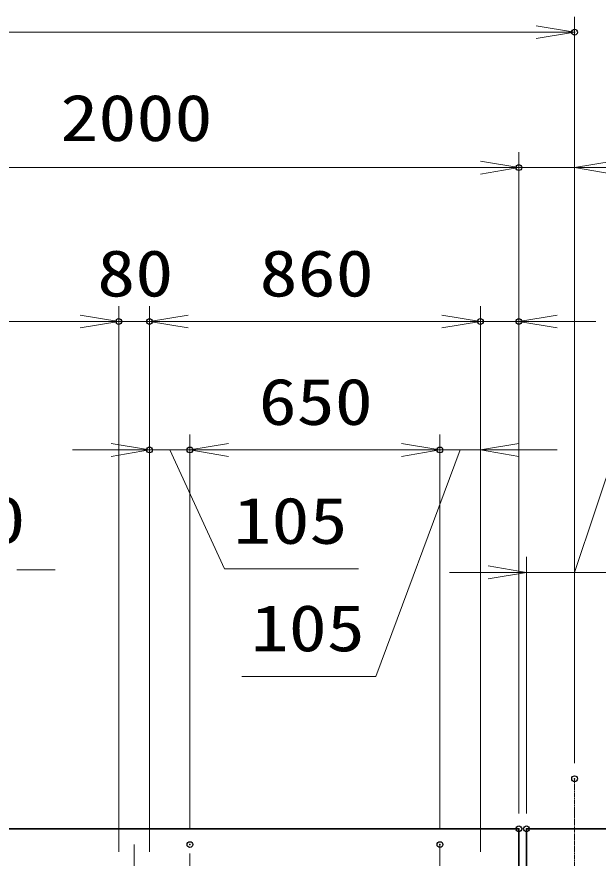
# Model space of a CAD drawing. Units: millimetres at full size. Extents: x -11880 to 11880, y -8400 to 8400.
# Drawn here: x 3089 to 4600, y 1070 to 3257 of the extents above; entities that cross this region are included whole.
import ezdxf
from ezdxf.enums import TextEntityAlignment as Align

# ---------------------------------------------------------------- set-up
doc = ezdxf.new("R2010")
doc.units = ezdxf.units.MM
doc.header["$LTSCALE"] = 30
doc.header["$PDMODE"] = 32
doc.header["$PDSIZE"] = 15
doc.linetypes.add('USER2', pattern=[18, 12, -1.5, 3, -1.5])
for name, color, linetype, lineweight in [('0-1_外形線', 7, 'Continuous', 35), ('0-2_0', 7, 'Continuous', 18), ('0-3_寸法線', 4, 'Continuous', 18), ('0-5_細線', 2, 'Continuous', 35), ('0-7_軸線', 200, 'USER2', 15)]:
    doc.layers.add(name, color=color, linetype=linetype, lineweight=lineweight)
doc.layers.add('0-4_Defpoints', color=7, linetype='Continuous')
doc.styles.add('ＭＳ ゴシック', font='')
doc.styles.get('ＭＳ ゴシック').set_extended_font_data('MS Gothic')

# ---------------------------------------------------------------- blocks, each defined once
blk = doc.blocks.new('_Open')
at = {"layer": '0-2_0', "color": 4}
blk.add_line((-30, 5), (0, 0), dxfattribs=at)
blk.add_lwpolyline([(-30, -5), (0, 0), (-30, 0)], dxfattribs=at)
blk = doc.blocks.new('A$C38341AB5')
at = {"layer": '0-1_外形線'}
for p, q in [((-3750, 54000), (3750, 54000)), ((-4950, 51000), (-4170, 51000)), ((-4950, 47400), (-4950, 51000)), ((-4170, 51000), (-4170, 47400)), ((-3750, 50700), (-4170, 50700)), ((-4170, 47400), (-4950, 47400)), ((-4170, 47700), (-3750, 47700)), ((-6000, 9300), (-6000, 7350)), ((-3750, 9600), (-5700, 9600)), ((-5700, 7050), (-3750, 7050)), ((3750, 750), (-3750, 750)), ((-2097, 570), (-2097, 750)), ((2097, 570), (2097, 750))]:
    blk.add_line(p, q, dxfattribs=at)
for points in [[(-3750, 54000), (3750, 54000), (3750, 750), (-3750, 750)], [(-3750, 570), (3750, 570), (3750, 0), (-3750, 0)]]:
    blk.add_lwpolyline(points, close=True, dxfattribs=at)
for centre, start, end in [((-5700, 9300), 90, 180), ((-5700, 7350), 180, 270)]:
    blk.add_arc(centre, 300, start, end, dxfattribs=at)
at = {"layer": '0-5_細線'}
for p, q in [((3750, 47310), (-3750, 47310)), ((3750, 46950), (-3750, 46950))]:
    blk.add_line(p, q, dxfattribs=at)
blk.add_circle((-5250, 8700), 240, dxfattribs=at)
at = {"layer": '0-7_軸線'}
blk.add_line((0, 57909), (0, -28089), dxfattribs=at)

msp = doc.modelspace()

# ---------------------------------------------------------------- linework, layer by layer
at = {"layer": '0-1_外形線'}
for q in [(2393.88, 1146.63), (4393.88, 1046.63)]:
    msp.add_line((4393.88, 1146.63), q, dxfattribs=at)
at = {"layer": '0-3_寸法線'}
for p, q in [((4538.88, 1316.93), (4538.88, 3257.2)), ((2278.88, 3217.2), (4538.88, 3217.2)), ((4393.88, 1186.63), (4393.88, 2905.19)), ((4393.88, 1186.63), (4393.88, 2905.19)), ((4538.88, 1316.93), (4538.88, 2905.19)), ((2393.88, 2865.19), (4393.88, 2865.19)), ((4293.88, 2865.19), (4193.88, 2865.19)), ((4538.88, 2865.19), (4393.88, 2865.19)), ((3353.88, 1086.63), (3353.88, 2505.19)), ((3353.88, 1086.63), (3353.88, 2505.19)), ((3433.88, 1086.63), (3433.88, 2505.19)), ((3433.88, 1086.63), (3433.88, 2505.19)), ((4293.88, 1086.63), (4293.88, 2505.19)), ((4293.88, 1086.63), (4293.88, 2505.19)), ((4393.88, 1186.63), (4393.88, 2505.19)), ((2493.88, 2465.19), (3353.88, 2465.19)), ((3253.88, 2465.19), (3153.88, 2465.19)), ((3353.88, 2465.19), (3433.88, 2465.19)), ((3433.88, 2465.19), (4293.88, 2465.19)), ((3533.88, 2465.19), (3633.88, 2465.19)), ((4193.88, 2465.19), (4093.88, 2465.19)), ((4293.88, 2465.19), (4393.88, 2465.19)), ((4493.88, 2465.19), (4593.88, 2465.19)), ((3433.88, 1086.63), (3433.88, 2171.37)), ((3538.88, 1145.63), (3538.88, 2171.37)), ((3538.88, 1145.63), (3538.88, 2171.37)), ((4188.88, 1145.63), (4188.88, 2171.37)), ((4188.88, 1145.63), (4188.88, 2171.37)), ((4293.88, 1086.63), (4293.88, 2171.37)), ((3333.88, 2131.37), (3233.88, 2131.37)), ((3538.88, 2131.37), (3433.88, 2131.37)), ((4188.88, 2131.37), (3538.88, 2131.37)), ((3638.88, 2131.37), (3738.88, 2131.37)), ((4088.88, 2131.37), (3988.88, 2131.37)), ((4293.88, 2131.37), (4188.88, 2131.37)), ((4393.88, 2131.37), (4493.88, 2131.37)), ((4413.88, 1186.63), (4413.88, 1853.25)), ((3088.88, 1820.23), (3188.88, 1820.23)), ((4313.88, 1813.25), (4213.88, 1813.25)), ((4413.88, 1813.25), (4663.88, 1813.25))]:
    msp.add_line(p, q, dxfattribs=at)
for points in [[(3486.38, 2131.37), (3628.67, 1822.37), (3977.47, 1822.37)], [(4241.38, 2131.37), (4022.39, 1542.99), (3673.59, 1542.99)], [(4538.88, 1813.25), (4647.31, 2138.71), (5135.31, 2138.71)]]:
    msp.add_lwpolyline(points, dxfattribs=at)
at = {"layer": '0-4_Defpoints'}
for p in [(4538.88, 3217.2), (4393.88, 2865.19), (3353.88, 2465.19), (3433.88, 2465.19), (4293.88, 2465.19), (4393.88, 2465.19), (3433.88, 2131.37), (3538.88, 2131.37), (4188.88, 2131.37), (4538.88, 1276.93), (4393.88, 1146.63), (4413.88, 1146.63), (3538.88, 1105.63), (4188.88, 1105.63)]:
    msp.add_point(p, dxfattribs=at)
at = {"layer": '0-7_軸線'}
for p, q in [((3393.88, 1105.63), (3393.88, -492.37)), ((3538.88, -492.37), (3538.88, 1105.63)), ((4188.88, 1105.63), (4188.88, -492.37))]:
    msp.add_line(p, q, dxfattribs=at)

# ---------------------------------------------------------------- block references
at = {"layer": '0-1_外形線', "xscale": 0.03333333, "yscale": 0.03333333}
msp.add_blockref('A$C38341AB5', (4538.88, -653.37), dxfattribs=at)
at = {"layer": '0-3_寸法線', "xscale": 3.333333, "yscale": 3.333333}
for p in [(4538.88, 3217.2), (4393.88, 2865.19), (4393.88, 2865.19), (3353.88, 2465.19), (3353.88, 2465.19), (4293.88, 2465.19), (4293.88, 2465.19), (3433.88, 2131.37), (4188.88, 2131.37), (4188.88, 2131.37), (4413.88, 1813.25)]:
    msp.add_blockref('_Open', p, dxfattribs=at)
at = {"layer": '0-3_寸法線', "xscale": 3.333333, "yscale": 3.333333, "rotation": 180}
for p in [(4538.88, 2865.19), (3433.88, 2465.19), (3433.88, 2465.19), (4393.88, 2465.19), (3538.88, 2131.37), (3538.88, 2131.37), (4293.88, 2131.37)]:
    msp.add_blockref('_Open', p, dxfattribs=at)

# ---------------------------------------------------------------- texts
at = {"layer": '0-3_寸法線', "color": 254, "style": 'ＭＳ ゴシック', "width": 1.2}
for s, p in [('2000', (3201.88, 2897.87)), ('80', (3297.88, 2493.87)), ('860', (3719.88, 2493.87)), ('650', (3717.48, 2160.06)), ('@130', (2715.08, 1852.91)), ('105', (3651.87, 1851.05)), ('105', (3696.79, 1571.67))]:
    msp.add_text(s, height=121.2, dxfattribs=at).set_placement(p, align=Align.BOTTOM_LEFT)

doc.saveas('drawing.dxf')
